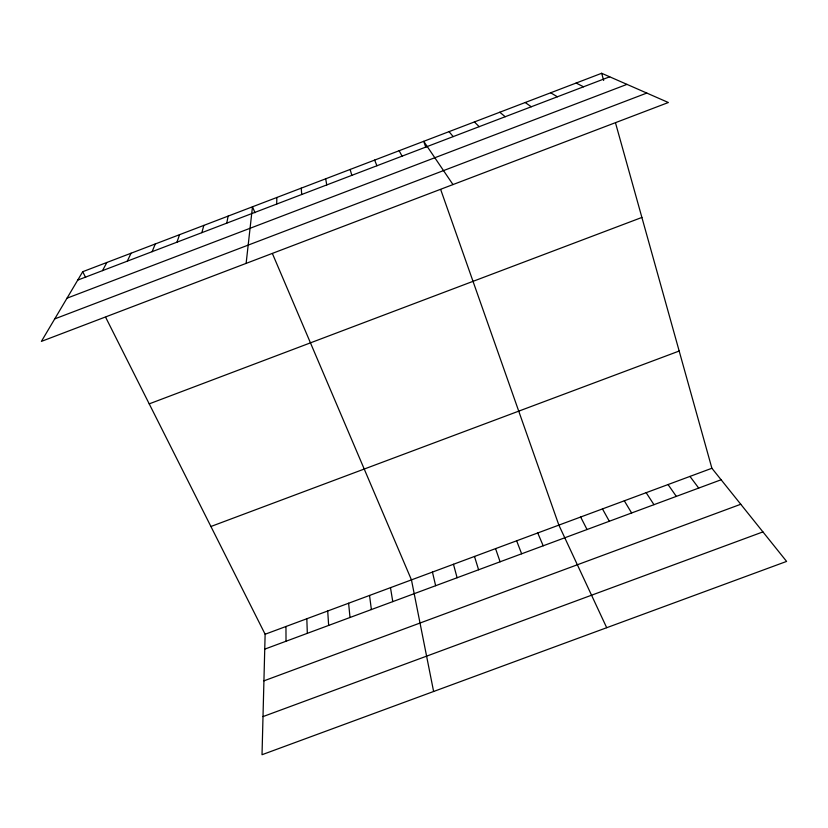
<?xml version="1.0" encoding="UTF-8"?>
<svg xmlns="http://www.w3.org/2000/svg" width="828" height="828" viewBox="0 0 828 828"><rect width="100%" height="100%" fill="white"/><g stroke="black" fill="none" stroke-linecap="round" stroke-linejoin="round"><path stroke-width="1.24" d="M276.697 204.071L276.852 197.478M105.673 317.321L265.126 634.238L262.021 754.722L786.6 561.415L711.894 468.265L615.556 123.072M246.123 263.387L252.478 206.793L255.003 212.724M226.768 223.146L228.135 216.098M201.846 232.668L203.833 225.392M176.964 242.18L179.552 234.676M152.114 251.681L155.291 243.949M127.284 261.172L131.072 253.213M102.496 270.642L106.884 262.466M82.717 271.708L41.4 341.384L668.362 102.517L601.666 73.278L82.717 271.708L85.615 277.452M77.739 280.102L609.687 76.797M67.016 298.183L626.972 84.373M54.731 318.894L646.803 93.067M149.216 403.867L641.897 217.443M210.912 526.494L679.177 351.031M265.126 634.238L711.894 468.265M264.732 649.142L721.116 479.764M263.925 680.844L740.76 504.262M263.004 716.593L762.93 531.897M576.143 83.038L583.523 86.795M550.661 92.788L557.389 96.783M525.2 102.517L531.286 106.76M499.781 112.235L505.225 116.727M474.392 121.944L479.195 126.674M449.035 131.642L453.195 136.61M689.962 476.41L698.708 488.085M668.051 484.556L676.321 496.386M452.978 184.572L423.708 141.329L425.851 147.425M646.171 492.681L653.965 504.687M624.312 500.805L631.629 512.977M602.473 508.92L609.325 521.257M399.158 150.717L402.056 156.15M580.656 517.024L587.042 529.527M606.696 627.707L558.869 525.118L440.734 189.674M272.495 253.772L411.454 579.879L433.613 691.483M537.745 532.963L543.199 545.797M374.629 160.083L376.926 165.755M516.641 540.798L521.64 553.797M495.558 548.633L500.102 561.788M474.496 556.457L478.594 569.778M350.14 169.45L351.817 175.35M601.666 73.278L603.664 80.461M453.465 564.272L457.108 577.747M432.444 572.076L435.642 585.717M325.683 178.807L326.749 184.934M390.485 587.673L392.772 601.625M369.536 595.446L371.379 609.563M348.609 603.229L350.006 617.491M301.247 188.142L301.702 194.508M327.702 610.992L328.654 625.419M306.826 618.744L307.323 633.337M285.96 626.496L286.022 641.245"/></g></svg>
